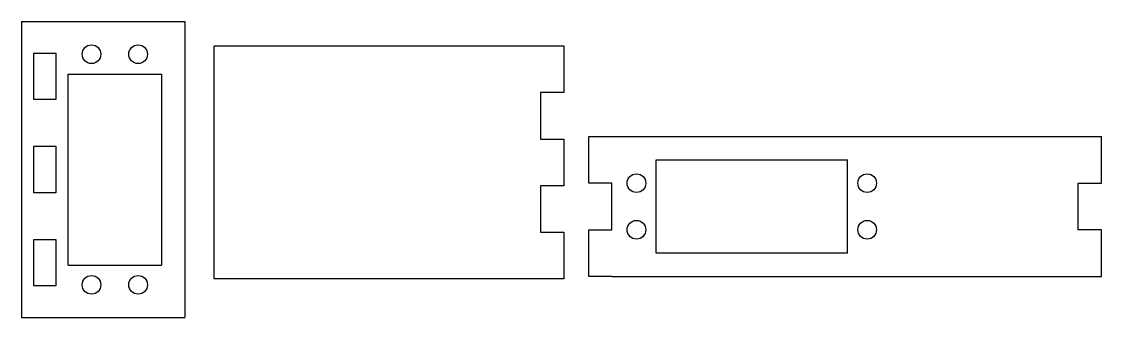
# Model space of a CAD drawing. Header units: inches. Extents: x 66 to 297, y 327 to 390.
import ezdxf

# ---------------------------------------------------------------- set-up
doc = ezdxf.new("R2010")
doc.units = ezdxf.units.IN
doc.header["$MEASUREMENT"] = 0

msp = doc.modelspace()

# ---------------------------------------------------------------- linework, layer by layer
for p, q in [((65.64, 390.25), (65.64, 326.75)), ((65.64, 390.25), (100.64, 390.25)), ((100.64, 390.25), (100.64, 326.75)), ((106.94, 385.03), (176.94, 385.03)), ((106.94, 335.03), (106.94, 385.03)), ((176.94, 385.03), (181.94, 385.03)), ((181.94, 385.03), (181.94, 375.03)), ((68.26, 383.5), (73.01, 383.5)), ((68.26, 373.5), (68.26, 383.5)), ((73.01, 383.5), (73.01, 373.5)), ((75.64, 338), (75.64, 379)), ((75.64, 379), (95.64, 379)), ((95.64, 379), (95.64, 338)), ((73.01, 373.5), (68.26, 373.5)), ((181.94, 375.03), (176.94, 375.03)), ((176.94, 375.03), (176.94, 365.03)), ((176.94, 365.03), (181.94, 365.03)), ((181.94, 365.03), (181.94, 355.03)), ((187.3, 355.57), (187.3, 365.57)), ((187.3, 365.57), (192.3, 365.57)), ((192.3, 365.57), (292.3, 365.57)), ((292.3, 365.57), (297.3, 365.57)), ((297.3, 355.57), (297.3, 365.57)), ((68.26, 363.5), (73.01, 363.5)), ((68.26, 353.5), (68.26, 363.5)), ((73.01, 363.5), (73.01, 353.5)), ((201.8, 360.57), (242.8, 360.57)), ((201.8, 340.57), (201.8, 360.57)), ((242.8, 340.57), (242.8, 360.57)), ((181.94, 355.03), (176.94, 355.03)), ((176.94, 355.03), (176.94, 345.03)), ((192.3, 355.57), (187.3, 355.57)), ((192.3, 345.57), (192.3, 355.57)), ((292.3, 345.57), (292.3, 355.57)), ((292.3, 355.57), (297.3, 355.57)), ((73.01, 353.5), (68.26, 353.5)), ((187.3, 335.57), (187.3, 345.57)), ((187.3, 345.57), (192.3, 345.57)), ((297.3, 345.57), (292.3, 345.57)), ((297.3, 335.57), (297.3, 345.57)), ((68.26, 343.5), (73.01, 343.5)), ((68.26, 333.5), (68.26, 343.5)), ((73.01, 343.5), (73.01, 333.5)), ((176.94, 345.03), (181.94, 345.03)), ((181.94, 345.03), (181.94, 335.03)), ((242.8, 340.57), (201.8, 340.57)), ((75.64, 338), (95.64, 338)), ((181.94, 335.03), (106.94, 335.03)), ((192.3, 335.57), (187.3, 335.57)), ((192.3, 335.57), (292.3, 335.57)), ((292.3, 335.57), (297.3, 335.57)), ((73.01, 333.5), (68.26, 333.5)), ((65.64, 326.75), (100.64, 326.75))]:
    msp.add_line(p, q)
for centre in [(80.64, 383.25), (90.64, 383.25), (197.55, 355.57), (247.05, 355.57), (197.55, 345.57), (247.05, 345.57), (80.64, 333.75), (90.64, 333.75)]:
    msp.add_circle(centre, 2)

doc.saveas('drawing.dxf')
